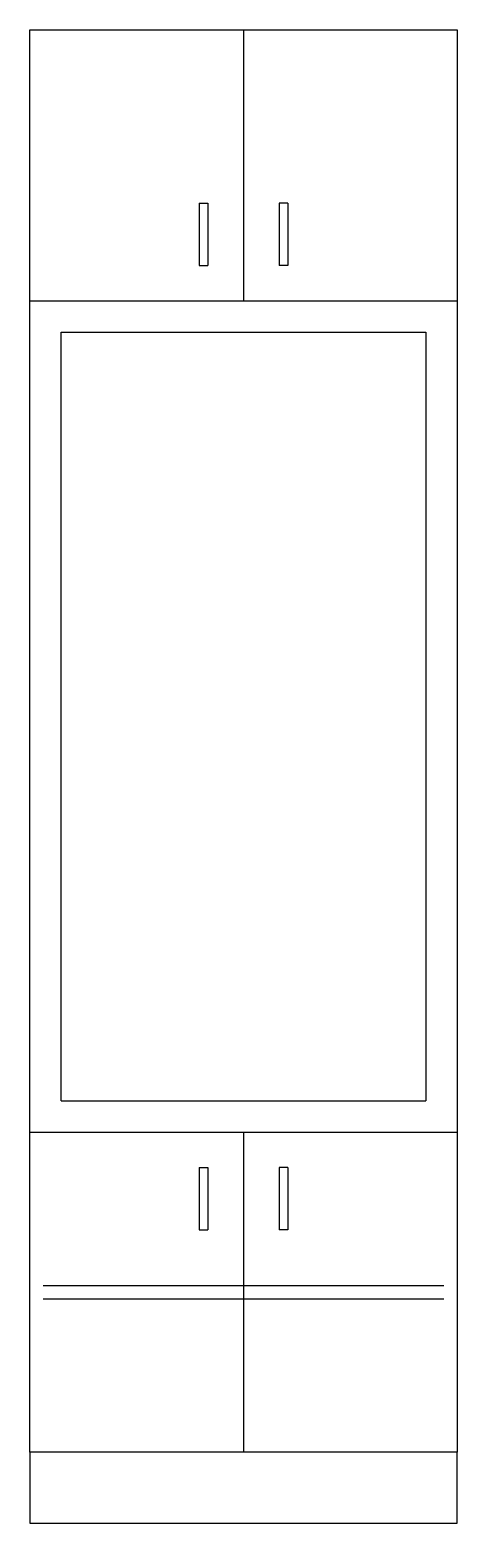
# Model space of a CAD drawing. Extents: x 0 to 24, y 0 to 84.
import ezdxf

# ---------------------------------------------------------------- set-up
doc = ezdxf.new("R2010")
doc.units = 0
doc.header["$LTSCALE"] = 3
doc.linetypes.add('HIDDEN', pattern=[0])
doc.layers.get('0').update_dxf_attribs({"linetype": 'CONTINUOUS'})
doc.layers.add('HID', color=7, linetype='HIDDEN')

msp = doc.modelspace()

# ---------------------------------------------------------------- linework, layer by layer
at = {"color": 0}
for p, q in [((0, 84), (24, 84)), ((0, 4), (0, 84)), ((12, 84), (12, 68.75)), ((24, 84), (24, 4)), ((9.5, 74.25), (9.5, 70.75)), ((9.5, 74.25), (10, 74.25)), ((10, 74.25), (10, 70.75)), ((14, 74.25), (14, 70.75)), ((14.5, 74.25), (14, 74.25)), ((14.5, 74.25), (14.5, 70.75)), ((9.5, 70.75), (10, 70.75)), ((14.5, 70.75), (14, 70.75)), ((0, 68.75), (24, 68.75)), ((1.75, 23.75), (1.75, 67)), ((1.75, 67), (22.25, 67)), ((22.25, 67), (22.25, 23.75)), ((1.75, 23.75), (22.25, 23.75)), ((0, 22), (24, 22)), ((12, 22), (12, 4)), ((9.5, 20), (9.5, 16.5)), ((9.5, 20), (10, 20)), ((10, 20), (10, 16.5)), ((14, 20), (14, 16.5)), ((14.5, 20), (14, 20)), ((14.5, 20), (14.5, 16.5)), ((9.5, 16.5), (10, 16.5)), ((14.5, 16.5), (14, 16.5)), ((24, 4), (0, 4)), ((0, 4), (0, 0)), ((24, 0), (24, 4)), ((0, 0), (24, 0))]:
    msp.add_line(p, q, dxfattribs=at)
at = {"layer": 'HID', "color": 0}
for p, q in [((0.75, 13.375), (23.25, 13.375)), ((0.75, 12.625), (23.25, 12.625))]:
    msp.add_line(p, q, dxfattribs=at)

doc.saveas('drawing.dxf')
